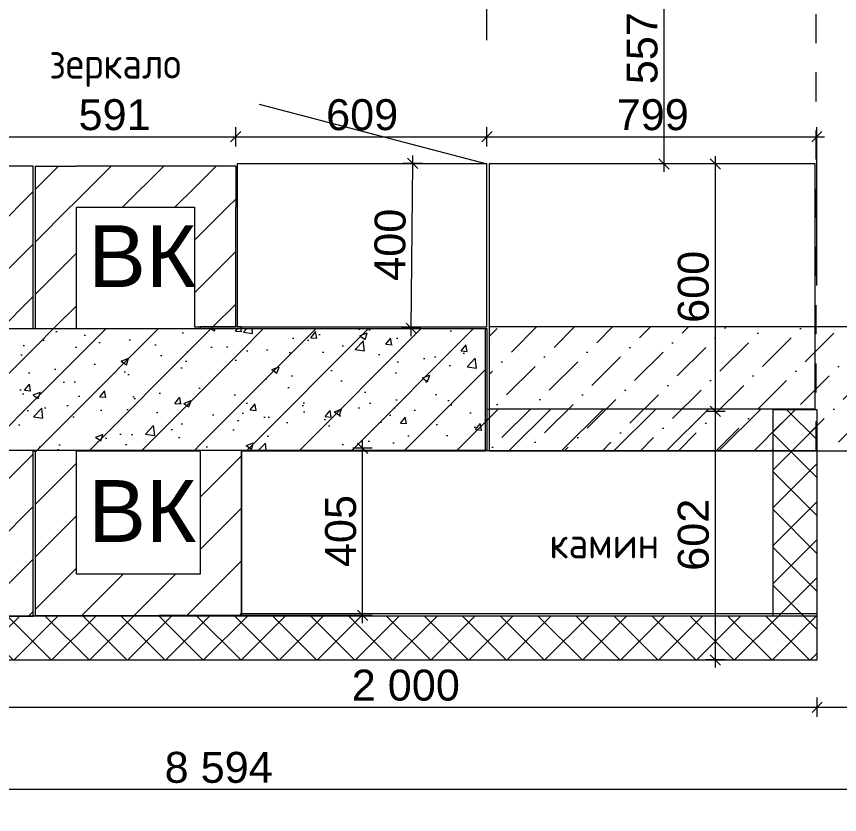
# Model space of a CAD drawing. Header units: millimetres. Extents: x 2336463 to 2579121, y 595385 to 778077.
# Drawn here: x 2406177 to 2408172, y 693129 to 695063 of the extents above; entities that cross this region are included whole.
import ezdxf

# ---------------------------------------------------------------- set-up
doc = ezdxf.new("R2010")
doc.units = ezdxf.units.MM
doc.header["$MEASUREMENT"] = 0
doc.linetypes.add('короткая штриховая', pattern=[141.111111, 70.555556, -70.555556])
for name, color, linetype in [('+возводимые стены', 7, 'Continuous'), ('1 Планировка размеры', 7, 'Continuous'), ('Интерьер - Мебель', 7, 'Continuous'), ('сит план', 7, 'Continuous')]:
    doc.layers.add(name, color=color, linetype=linetype)
for name, color, linetype, lineweight in [('+возводимые стены_Ном._пера__1', 7, 'Continuous', 13), ('+возводимые стены_Ном._пера__101', 252, 'Continuous', 5), ('1 Планировка_Ном._пера__1', 7, 'Continuous', 13), ('Интерьер - Мебель_Ном._пера__1', 7, 'Continuous', 13), ('Конструктив - Стены Несущие_Ном._пера__1', 7, 'Continuous', 13), ('сит план_Ном._пера__1', 7, 'Continuous', 13)]:
    doc.layers.add(name, color=color, linetype=linetype, lineweight=lineweight)
for name, color, linetype, lineweight, true_color in [('+возводимые стены_Ном._пера__169', 7, 'Continuous', 5, 0x68b353), ('+возводимые стены_Ном._пера__9', 7, 'Continuous', 15, 0x3dad99), ('+размер планировка_Ном._пера__242', 7, 'Continuous', 13, 0x1b55b5), ('1 Планировка размеры_Ном._пера__242', 7, 'Continuous', 13, 0x1b55b5), ('Конструктив - Стены Несущие_Ном._пера__162', 7, 'Continuous', 5, 0xaaaaaa), ('сит план_Ном._пера__87', 7, 'Continuous', 20, 0x6a6a6a)]:
    doc.layers.add(name, color=color, linetype=linetype, lineweight=lineweight, true_color=true_color)
doc.styles.add('СГЕНЕРИР_СТИЛЬ_1', font='arial.ttf')
doc.styles.add('СГЕНЕРИР_СТИЛЬ_4', font='isocp.shx')
doc.dimstyles.new('СГЕНЕРИР_СТИЛЬ__1', dxfattribs={"dimtxt": 75, "dimasz": 23.75, "dimexe": 0.18, "dimexo": 300, "dimgap": 0, "dimtad": 1, "dimtih": 1, "dimtoh": 1, "dimdec": 0, "dimzin": 0, "dimdsep": 46, "dimtxsty": 'СГЕНЕРИР_СТИЛЬ_1', "dimblk": 'ARROWHEAD_6', "dimblk1": 'ARROWHEAD_6', "dimblk2": 'ARROWHEAD_6', "dimcen": 0.09, "dimclrd": 256, "dimclre": 256, "dimclrt": 256, "dimazin": 0, "dimtfac": 1, "dimtdec": 4, "dimtmove": 0, "dimatfit": 3, "dimfxl": 0, "dimtolj": 1, "dimtzin": 0, "dimarcsym": 0})
doc.dimstyles.new('СГЕНЕРИР_СТИЛЬ__2', dxfattribs={"dimtxt": 75, "dimasz": 23.75, "dimexe": 0.18, "dimexo": 300, "dimgap": 0, "dimtad": 1, "dimdec": 0, "dimzin": 0, "dimdsep": 46, "dimtxsty": 'СГЕНЕРИР_СТИЛЬ_1', "dimblk": 'ARROWHEAD_6', "dimblk1": 'ARROWHEAD_6', "dimblk2": 'ARROWHEAD_6', "dimcen": 0.09, "dimclrd": 256, "dimclre": 256, "dimclrt": 256, "dimazin": 0, "dimtfac": 1, "dimtdec": 4, "dimtmove": 0, "dimatfit": 3, "dimfxl": 0, "dimtolj": 1, "dimtzin": 0, "dimarcsym": 0})
pattern_1 = [(45, (2086872.015, 585813.686), (-45.961939, 45.961939), []), (135, (2086872.015, 585813.686), (45.961939, 45.961939), [])]
pattern_2 = [(45, (2086872.015, 585813.69), (-63.639609, 63.639609), [])]

# ---------------------------------------------------------------- blocks, each defined once
blk = doc.blocks.new('Перекрытие_188', base_point=(2406711.7, 694310.7))
at = {"layer": 'Интерьер - Мебель_Ном._пера__1', "color": 7, "linetype": 'Continuous', "lineweight": 13, "flags": 128}
blk.add_lwpolyline([(2406711.7, 694310.7), (2407317, 694310.7), (2407317, 694705.7), (2406711.7, 694705.7)], close=True, dxfattribs=at)
blk = doc.blocks.new('Перекрытие_204', base_point=(2406722, 693616.3))
at = {"layer": 'Интерьер - Мебель_Ном._пера__1', "color": 7, "linetype": 'Continuous', "lineweight": 13, "flags": 128}
blk.add_lwpolyline([(2406722, 693616.3), (2408117.3, 693616.3), (2408117.3, 694010.7), (2406722, 694010.7)], close=True, dxfattribs=at)
blk = doc.blocks.new('Перекрытие_216', base_point=(2407322.1, 694111.8))
at = {"layer": 'Интерьер - Мебель_Ном._пера__1', "color": 7, "linetype": 'Continuous', "lineweight": 13, "flags": 128}
blk.add_lwpolyline([(2407322.1, 694111.8), (2408112.4, 694111.8), (2408112.4, 694705.7), (2407322.1, 694705.7)], close=True, dxfattribs=at)
blk = doc.blocks.new('Стена_974', base_point=(2406117, 694305.7))
at = {"layer": 'сит план_Ном._пера__87', "linetype": 'Continuous', "lineweight": 20, "true_color": 0x6a6a6a}
h = blk.add_hatch(dxfattribs=at)
h.set_pattern_fill('Блоки_Бетонные_Эффективные', color=251, style=0, pattern_type=2)
h.set_pattern_definition(pattern_2)
h.paths.add_polyline_path([(2406217, 694305.7), (2406217, 694010.7), (2406222, 694010.7), (2406222, 694305.7)])
h = blk.add_hatch(dxfattribs=at)
h.set_pattern_fill('Блоки_Бетонные_Эффективные', color=251, style=0, pattern_type=2)
h.set_pattern_definition(pattern_2)
h.paths.add_polyline_path([(2406322, 694305.7), (2406322, 694010.7), (2406622, 694010.7), (2406622, 694305.7)])
h = blk.add_hatch(dxfattribs=at)
h.set_pattern_fill('Блоки_Бетонные_Эффективные', color=251, style=0, pattern_type=2)
h.set_pattern_definition(pattern_2)
h.paths.add_polyline_path([(2406722, 694305.7), (2406722, 694010.7), (2407313.3, 694010.7), (2407313.3, 694305.7)])
at = {"layer": 'сит план_Ном._пера__1', "color": 7, "linetype": 'Continuous', "lineweight": 13, "flags": 128}
for points in [[(2406222, 694305.7), (2406217, 694305.7)], [(2406622, 694305.7), (2406322, 694305.7)], [(2407313.3, 694305.7), (2406722, 694305.7)], [(2407313.3, 694010.7), (2407313.3, 694305.7)], [(2406217, 694010.7), (2406222, 694010.7)], [(2406322, 694010.7), (2406622, 694010.7)], [(2406722, 694010.7), (2407313.3, 694010.7)]]:
    blk.add_lwpolyline(points, dxfattribs=at)
blk = doc.blocks.new('Стена_975', base_point=(2406222, 694310.7))
at = {"layer": 'сит план_Ном._пера__87', "linetype": 'Continuous', "lineweight": 20, "true_color": 0x6a6a6a}
h = blk.add_hatch(dxfattribs=at)
h.set_pattern_fill('Блоки_Бетонные_Эффективные', color=251, style=0, pattern_type=2)
h.set_pattern_definition(pattern_2)
h.paths.add_polyline_path([(2406222, 694700.7), (2406322, 694600.7), (2406322, 694700.7)])
h = blk.add_hatch(dxfattribs=at)
h.set_pattern_fill('Блоки_Бетонные_Эффективные', color=251, style=0, pattern_type=2)
h.set_pattern_definition(pattern_2)
h.paths.add_polyline_path([(2406222, 694600.7), (2406322, 694600.7), (2406222, 694700.7)])
h = blk.add_hatch(dxfattribs=at)
h.set_pattern_fill('Блоки_Бетонные_Эффективные', color=251, style=0, pattern_type=2)
h.set_pattern_definition(pattern_2)
h.paths.add_polyline_path([(2406222, 694600.7), (2406222, 694310.7), (2406322, 694310.7), (2406322, 694600.7)])
at = {"layer": 'сит план_Ном._пера__1', "color": 7, "linetype": 'Continuous', "lineweight": 13, "flags": 128}
for points in [[(2406222, 694700.7), (2406322, 694700.7)], [(2406222, 694700.7), (2406222, 694310.7)], [(2406322, 694310.7), (2406322, 694600.7)]]:
    blk.add_lwpolyline(points, dxfattribs=at)
blk = doc.blocks.new('Стена_976', base_point=(2406222, 694700.7))
at = {"layer": 'сит план_Ном._пера__87', "linetype": 'Continuous', "lineweight": 20, "true_color": 0x6a6a6a}
h = blk.add_hatch(dxfattribs=at)
h.set_pattern_fill('Блоки_Бетонные_Эффективные', color=251, style=0, pattern_type=2)
h.set_pattern_definition(pattern_2)
h.paths.add_polyline_path([(2406608, 694700.7), (2406322, 694700.7), (2406322, 694600.7), (2406608, 694600.7)])
h = blk.add_hatch(dxfattribs=at)
h.set_pattern_fill('Блоки_Бетонные_Эффективные', color=251, style=0, pattern_type=2)
h.set_pattern_definition(pattern_2)
h.paths.add_polyline_path([(2406608, 694600.7), (2406708, 694600.7), (2406708, 694700.7)])
h = blk.add_hatch(dxfattribs=at)
h.set_pattern_fill('Блоки_Бетонные_Эффективные', color=251, style=0, pattern_type=2)
h.set_pattern_definition(pattern_2)
h.paths.add_polyline_path([(2406608, 694700.7), (2406608, 694600.7), (2406708, 694700.7)])
at = {"layer": 'сит план_Ном._пера__1', "color": 7, "linetype": 'Continuous', "lineweight": 13, "flags": 128}
for points in [[(2406708, 694700.7), (2406322, 694700.7)], [(2406708, 694700.7), (2406708, 694600.7)], [(2406322, 694600.7), (2406608, 694600.7)]]:
    blk.add_lwpolyline(points, dxfattribs=at)
blk = doc.blocks.new('Стена_977', base_point=(2406708, 694700.7))
at = {"layer": 'сит план_Ном._пера__87', "linetype": 'Continuous', "lineweight": 20, "true_color": 0x6a6a6a}
h = blk.add_hatch(dxfattribs=at)
h.set_pattern_fill('Блоки_Бетонные_Эффективные', color=251, style=0, pattern_type=2)
h.set_pattern_definition(pattern_2)
h.paths.add_polyline_path([(2406608, 694600.7), (2406608, 694310.7), (2406708, 694310.7), (2406708, 694600.7)])
at = {"layer": 'сит план_Ном._пера__1', "color": 7, "linetype": 'Continuous', "lineweight": 13, "flags": 128}
for points in [[(2406608, 694600.7), (2406608, 694310.7)], [(2406708, 694310.7), (2406708, 694600.7)], [(2406608, 694310.7), (2406708, 694310.7)]]:
    blk.add_lwpolyline(points, dxfattribs=at)
blk = doc.blocks.new('Стена_978', base_point=(2406222, 694310.7))
at = {"layer": 'сит план_Ном._пера__87', "linetype": 'Continuous', "lineweight": 20, "true_color": 0x6a6a6a}
h = blk.add_hatch(dxfattribs=at)
h.set_pattern_fill('Блоки_Бетонные_Эффективные', color=251, style=0, pattern_type=2)
h.set_pattern_definition(pattern_2)
h.paths.add_polyline_path([(2406322, 693711.3), (2406322, 694310.7), (2406222, 694310.7), (2406222, 693711.3)])
h = blk.add_hatch(dxfattribs=at)
h.set_pattern_fill('Блоки_Бетонные_Эффективные', color=251, style=0, pattern_type=2)
h.set_pattern_definition(pattern_2)
h.paths.add_polyline_path([(2406322, 693711.3), (2406222, 693611.3), (2406322, 693611.3)])
h = blk.add_hatch(dxfattribs=at)
h.set_pattern_fill('Блоки_Бетонные_Эффективные', color=251, style=0, pattern_type=2)
h.set_pattern_definition(pattern_2)
h.paths.add_polyline_path([(2406222, 693711.3), (2406222, 693611.3), (2406322, 693711.3)])
at = {"layer": 'сит план_Ном._пера__1', "color": 7, "linetype": 'Continuous', "lineweight": 13, "flags": 128}
for points in [[(2406222, 694310.7), (2406222, 694305.7)], [(2406322, 694305.7), (2406322, 694310.7)], [(2406222, 694010.7), (2406222, 693611.3)], [(2406322, 693711.3), (2406322, 694010.7)], [(2406222, 693611.3), (2406322, 693611.3)]]:
    blk.add_lwpolyline(points, dxfattribs=at)
blk = doc.blocks.new('Стена_979', base_point=(2406222, 693611.3))
at = {"layer": 'сит план_Ном._пера__87', "linetype": 'Continuous', "lineweight": 20, "true_color": 0x6a6a6a}
h = blk.add_hatch(dxfattribs=at)
h.set_pattern_fill('Блоки_Бетонные_Эффективные', color=251, style=0, pattern_type=2)
h.set_pattern_definition(pattern_2)
h.paths.add_polyline_path([(2406622, 693711.3), (2406322, 693711.3), (2406322, 693611.3), (2406622, 693611.3)])
h = blk.add_hatch(dxfattribs=at)
h.set_pattern_fill('Блоки_Бетонные_Эффективные', color=251, style=0, pattern_type=2)
h.set_pattern_definition(pattern_2)
h.paths.add_polyline_path([(2406622, 693711.3), (2406722, 693611.3), (2406722, 693711.3)])
h = blk.add_hatch(dxfattribs=at)
h.set_pattern_fill('Блоки_Бетонные_Эффективные', color=251, style=0, pattern_type=2)
h.set_pattern_definition(pattern_2)
h.paths.add_polyline_path([(2406622, 693611.3), (2406722, 693611.3), (2406622, 693711.3)])
at = {"layer": 'сит план_Ном._пера__1', "color": 7, "linetype": 'Continuous', "lineweight": 13, "flags": 128}
for points in [[(2406622, 693711.3), (2406322, 693711.3)], [(2406722, 693611.3), (2406722, 693711.3)], [(2406322, 693611.3), (2406722, 693611.3)]]:
    blk.add_lwpolyline(points, dxfattribs=at)
blk = doc.blocks.new('Стена_980', base_point=(2406722, 693611.3))
at = {"layer": 'сит план_Ном._пера__87', "linetype": 'Continuous', "lineweight": 20, "true_color": 0x6a6a6a}
h = blk.add_hatch(dxfattribs=at)
h.set_pattern_fill('Блоки_Бетонные_Эффективные', color=251, style=0, pattern_type=2)
h.set_pattern_definition(pattern_2)
h.paths.add_polyline_path([(2406722, 693711.3), (2406722, 694310.7), (2406622, 694310.7), (2406622, 693711.3)])
at = {"layer": 'сит план_Ном._пера__1', "color": 7, "linetype": 'Continuous', "lineweight": 13, "flags": 128}
for points in [[(2406722, 694310.7), (2406622, 694310.7)], [(2406622, 694310.7), (2406622, 694305.7)], [(2406722, 694305.7), (2406722, 694310.7)], [(2406622, 694010.7), (2406622, 693711.3)], [(2406722, 693711.3), (2406722, 694010.7)]]:
    blk.add_lwpolyline(points, dxfattribs=at)
blk = doc.blocks.new('Стена_1013', base_point=(2407317, 694011))
at = {"layer": '+возводимые стены_Ном._пера__169', "linetype": 'Continuous', "lineweight": 5, "true_color": 0x68b353}
h = blk.add_hatch(dxfattribs=at)
h.set_pattern_fill('Блоки_Бетонные_Эффективные', color=85, style=0, pattern_type=2)
h.set_pattern_definition(pattern_2)
h.paths.add_polyline_path([(2407317, 694011), (2408010.5, 694010.8), (2408010.5, 694110.8), (2407317, 694111)])
at = {"layer": '+возводимые стены_Ном._пера__101', "color": 252, "linetype": 'Continuous', "lineweight": 5, "flags": 128}
for points in [[(2408010.5, 694110.8), (2407317, 694111)], [(2407317, 694111), (2407317, 694011)], [(2408010.5, 694010.8), (2408010.5, 694110.8)], [(2407317, 694011), (2408010.5, 694010.8)]]:
    blk.add_lwpolyline(points, dxfattribs=at)
blk = doc.blocks.new('Стена_1014', base_point=(2406117, 693609.6))
at = {"layer": '+возводимые стены_Ном._пера__169', "linetype": 'Continuous', "lineweight": 5, "true_color": 0x68b353}
h = blk.add_hatch(dxfattribs=at)
h.set_pattern_fill('Блоки_Бетонные_Эффективные', color=85, style=0, pattern_type=2)
h.set_pattern_definition(pattern_2)
h.paths.add_polyline_path([(2406217, 693609.6), (2406217, 694700.7), (2406117, 694700.7), (2406117, 693609.6)])
at = {"layer": '+возводимые стены_Ном._пера__101', "color": 252, "linetype": 'Continuous', "lineweight": 5, "flags": 128}
for points in [[(2406217, 694700.7), (2406117, 694700.7)], [(2406117, 694700.7), (2406117, 694199)], [(2406217, 694305.7), (2406217, 694700.7)], [(2406117, 694099), (2406117, 693609.6)], [(2406217, 693609.6), (2406217, 694010.7)], [(2406117, 693609.6), (2406217, 693609.6)]]:
    blk.add_lwpolyline(points, dxfattribs=at)
blk = doc.blocks.new('*D3710', base_point=(2086872, 585813.7))
at = {"layer": '1 Планировка размеры_Ном._пера__242', "color": 152, "linetype": 'Continuous', "lineweight": 13, "true_color": 0x1b55b5}
for p, q in [((2405862.3, 694700.7), (2405862.3, 694719.5)), ((2405922, 694700.7), (2405838.8, 694700.7)), ((2405874.8, 694688.2), (2405849.8, 694713.2)), ((2405862.3, 694203), (2405862.3, 694700.7)), ((2405885.7, 694203), (2405838.8, 694203)), ((2405849.8, 694215.5), (2405874.8, 694190.5)), ((2405862.3, 694184.3), (2405862.3, 694203))]:
    blk.add_line(p, q, dxfattribs=at)
at = {"layer": '1 Планировка размеры_Ном._пера__242', "color": 152, "lineweight": 13, "true_color": 0x1b55b5, "insert": (2405847.3, 694366.5), "char_height": 75, "attachment_point": 7, "rotation": 90, "style": 'СГЕНЕРИР_СТИЛЬ_1'}
blk.add_mtext('\\A1;{\\pql;\\fArial|b0|i0|c204|p38;498}', dxfattribs=at)
blk = doc.blocks.new('ARROWHEAD_6')
at = {"color": 0, "linetype": 'Continuous', "lineweight": 0}
for p, q in [((0, 0), (-1, 0)), ((-0.5, -0.5), (0.5, 0.5))]:
    blk.add_line(p, q, dxfattribs=at)
blk = doc.blocks.new('*D3727', base_point=(2086872, 585813.7))
at = {"layer": '1 Планировка размеры_Ном._пера__242', "color": 152, "linetype": 'Continuous', "lineweight": 13, "true_color": 0x1b55b5}
for p, q in [((2406117, 694748.3), (2406117, 694795.1)), ((2406708, 694748.3), (2406708, 694795.1)), ((2406129.5, 694784.2), (2406104.5, 694759.2)), ((2406720.5, 694784.2), (2406695.5, 694759.2)), ((2406117, 694771.7), (2406708, 694771.7))]:
    blk.add_line(p, q, dxfattribs=at)
at = {"layer": '1 Планировка размеры_Ном._пера__242', "color": 152, "lineweight": 13, "true_color": 0x1b55b5, "insert": (2406327.1, 694786.7), "char_height": 75, "attachment_point": 7, "style": 'СГЕНЕРИР_СТИЛЬ_1'}
blk.add_mtext('\\A1;{\\pql;\\fArial|b0|i0|c204|p38;591}', dxfattribs=at)
blk = doc.blocks.new('*D3728', base_point=(2086872, 585813.7))
at = {"layer": '1 Планировка размеры_Ном._пера__242', "color": 152, "linetype": 'Continuous', "lineweight": 13, "true_color": 0x1b55b5}
for p, q in [((2406708, 694748.3), (2406708, 694795.1)), ((2407317, 694748.3), (2407317, 694795.1)), ((2406720.5, 694784.2), (2406695.5, 694759.2)), ((2407329.5, 694784.2), (2407304.5, 694759.2)), ((2406708, 694771.7), (2407317, 694771.7))]:
    blk.add_line(p, q, dxfattribs=at)
at = {"layer": '1 Планировка размеры_Ном._пера__242', "color": 152, "lineweight": 13, "true_color": 0x1b55b5, "insert": (2406927.1, 694786.7), "char_height": 75, "attachment_point": 7, "style": 'СГЕНЕРИР_СТИЛЬ_1'}
blk.add_mtext('\\A1;{\\pql;\\fArial|b0|i0|c204|p38;609}', dxfattribs=at)
blk = doc.blocks.new('*D3729', base_point=(2086872, 585813.7))
at = {"layer": '1 Планировка размеры_Ном._пера__242', "color": 152, "linetype": 'Continuous', "lineweight": 13, "true_color": 0x1b55b5}
for p, q in [((2407317, 694748.3), (2407317, 694795.1)), ((2408116.5, 694410.8), (2408116.5, 694795.1)), ((2407329.5, 694784.2), (2407304.5, 694759.2)), ((2408104, 694759.2), (2408129, 694784.2)), ((2407317, 694771.7), (2408116.5, 694771.7)), ((2408116.5, 694771.7), (2408135.2, 694771.7))]:
    blk.add_line(p, q, dxfattribs=at)
at = {"layer": '1 Планировка размеры_Ном._пера__242', "color": 152, "lineweight": 13, "true_color": 0x1b55b5, "insert": (2407631.4, 694786.7), "char_height": 75, "attachment_point": 7, "style": 'СГЕНЕРИР_СТИЛЬ_1'}
blk.add_mtext('\\A1;{\\pql;\\fArial|b0|i0|c204|p38;799}', dxfattribs=at)
blk = doc.blocks.new('*D3740', base_point=(2086872, 585813.7))
at = {"layer": '1 Планировка размеры_Ном._пера__242', "color": 152, "linetype": 'Continuous', "lineweight": 13, "true_color": 0x1b55b5}
for p, q in [((2407858.1, 694118.5), (2407883.1, 694093.5)), ((2407894.1, 694106), (2407847.2, 694106)), ((2407870.6, 693503.6), (2407870.6, 694106)), ((2407894.1, 693503.6), (2407847.2, 693503.6)), ((2407858.1, 693516.1), (2407883.1, 693491.1)), ((2407870.6, 693484.9), (2407870.6, 693503.6))]:
    blk.add_line(p, q, dxfattribs=at)
at = {"layer": '1 Планировка размеры_Ном._пера__242', "color": 152, "lineweight": 13, "true_color": 0x1b55b5, "insert": (2407855.6, 693719.5), "char_height": 75, "attachment_point": 7, "rotation": 90, "style": 'СГЕНЕРИР_СТИЛЬ_1'}
blk.add_mtext('\\A1;{\\pql;\\fArial|b0|i0|c204|p38;602}', dxfattribs=at)
blk = doc.blocks.new('*D3741', base_point=(2086872, 585813.7))
at = {"layer": '1 Планировка размеры_Ном._пера__242', "color": 152, "linetype": 'Continuous', "lineweight": 13, "true_color": 0x1b55b5}
for p, q in [((2407883.1, 694693.2), (2407858.1, 694718.2)), ((2407870.6, 694705.7), (2407870.6, 694724.5)), ((2407894.1, 694705.7), (2407617, 694705.7)), ((2407870.6, 694106), (2407870.6, 694705.7)), ((2407858.1, 694118.5), (2407883.1, 694093.5)), ((2407894.1, 694106), (2407847.2, 694106))]:
    blk.add_line(p, q, dxfattribs=at)
at = {"layer": '1 Планировка размеры_Ном._пера__242', "color": 152, "lineweight": 13, "true_color": 0x1b55b5, "insert": (2407855.6, 694320.5), "char_height": 75, "attachment_point": 7, "rotation": 90, "style": 'СГЕНЕРИР_СТИЛЬ_1'}
blk.add_mtext('\\A1;{\\pql;\\fArial|b0|i0|c204|p38;600}', dxfattribs=at)
blk = doc.blocks.new('*D3751', base_point=(2086872, 585813.7))
at = {"layer": '1 Планировка размеры_Ном._пера__242', "color": 152, "linetype": 'Continuous', "lineweight": 13, "true_color": 0x1b55b5}
for p, q in [((2406130, 693401.4), (2406105, 693376.4)), ((2406117.5, 693365.5), (2406117.5, 693412.3)), ((2408129.8, 693401.4), (2408104.8, 693376.4)), ((2408117.3, 693365.5), (2408117.3, 693412.3)), ((2406117.5, 693388.9), (2408117.3, 693388.9))]:
    blk.add_line(p, q, dxfattribs=at)
at = {"layer": '1 Планировка размеры_Ном._пера__242', "color": 152, "lineweight": 13, "true_color": 0x1b55b5, "insert": (2406989.2, 693403.9), "char_height": 75, "attachment_point": 7, "style": 'СГЕНЕРИР_СТИЛЬ_1'}
blk.add_mtext('\\A1;{\\pql;\\fArial|b0|i0|c204|p38;2\xa0000}', dxfattribs=at)
blk = doc.blocks.new('*D3752', base_point=(2086872, 585813.7))
at = {"layer": '1 Планировка размеры_Ном._пера__242', "color": 152, "linetype": 'Continuous', "lineweight": 13, "true_color": 0x1b55b5}
for p, q in [((2409360.8, 693365.5), (2409360.8, 693715)), ((2408129.8, 693401.4), (2408104.8, 693376.4)), ((2408117.3, 693365.5), (2408117.3, 693412.3)), ((2409373.3, 693401.4), (2409348.3, 693376.4)), ((2408117.3, 693388.9), (2409360.8, 693388.9))]:
    blk.add_line(p, q, dxfattribs=at)
at = {"layer": '1 Планировка размеры_Ном._пера__242', "color": 152, "lineweight": 13, "true_color": 0x1b55b5, "insert": (2408610.8, 693403.9), "char_height": 75, "attachment_point": 7, "style": 'СГЕНЕРИР_СТИЛЬ_1'}
blk.add_mtext('\\A1;{\\pql;\\fArial|b0|i0|c204|p38;1\xa0243}', dxfattribs=at)
blk = doc.blocks.new('*D3754', base_point=(2086872, 585813.7))
at = {"layer": '1 Планировка размеры_Ном._пера__242', "color": 152, "linetype": 'Continuous', "lineweight": 13, "true_color": 0x1b55b5}
for p, q in [((2407039.1, 694016.5), (2406992.2, 694016.5)), ((2407028.1, 694004), (2407003.1, 694029)), ((2407015.6, 694016.5), (2407015.6, 694035.2)), ((2407015.6, 693611.3), (2407015.6, 694016.5)), ((2407003.1, 693623.8), (2407028.1, 693598.8)), ((2407039.1, 693611.3), (2406522, 693611.3)), ((2407015.6, 693592.6), (2407015.6, 693611.3))]:
    blk.add_line(p, q, dxfattribs=at)
at = {"layer": '1 Планировка размеры_Ном._пера__242', "color": 152, "lineweight": 13, "true_color": 0x1b55b5, "insert": (2407000.6, 693728.5), "char_height": 75, "attachment_point": 7, "rotation": 90, "style": 'СГЕНЕРИР_СТИЛЬ_1'}
blk.add_mtext('\\A1;{\\pql;\\fArial|b0|i0|c204|p38;405}', dxfattribs=at)
blk = doc.blocks.new('*D3808', base_point=(2086872, 585813.7))
at = {"layer": '1 Планировка размеры_Ном._пера__242', "color": 152, "linetype": 'Continuous', "lineweight": 13, "true_color": 0x1b55b5}
for p, q in [((2405939.8, 695692.9), (2405914.8, 695667.9)), ((2405927.3, 695562.9), (2405927.3, 695703.8)), ((2407329.5, 695692.9), (2407304.5, 695667.9)), ((2407317, 695005.7), (2407317, 695703.8)), ((2405927.3, 695680.4), (2407317, 695680.4))]:
    blk.add_line(p, q, dxfattribs=at)
at = {"layer": '1 Планировка размеры_Ном._пера__242', "color": 152, "lineweight": 13, "true_color": 0x1b55b5, "insert": (2406493.9, 695695.4), "char_height": 75, "attachment_point": 7, "style": 'СГЕНЕРИР_СТИЛЬ_1'}
blk.add_mtext('\\A1;{\\pql;\\fArial|b0|i0|c204|p38;1\xa0390}', dxfattribs=at)
blk = doc.blocks.new('*D3809', base_point=(2086872, 585813.7))
at = {"layer": '1 Планировка размеры_Ном._пера__242', "color": 152, "linetype": 'Continuous', "lineweight": 13, "true_color": 0x1b55b5}
for p, q in [((2407329.5, 695692.9), (2407304.5, 695667.9)), ((2407317, 695005.7), (2407317, 695703.8)), ((2407514.8, 695667.9), (2407539.8, 695692.9)), ((2407527.3, 695562.9), (2407527.3, 695703.8)), ((2407317, 695680.4), (2407527.3, 695680.4)), ((2407527.3, 695680.4), (2407546, 695680.4))]:
    blk.add_line(p, q, dxfattribs=at)
at = {"layer": '1 Планировка размеры_Ном._пера__242', "color": 152, "lineweight": 13, "true_color": 0x1b55b5, "insert": (2407336.8, 695695.4), "char_height": 75, "attachment_point": 7, "style": 'СГЕНЕРИР_СТИЛЬ_1'}
blk.add_mtext('\\A1;{\\pql;\\fArial|b0|i0|c204|p38;210}', dxfattribs=at)
blk = doc.blocks.new('*D3840', base_point=(2086872, 585813.7))
at = {"layer": '1 Планировка размеры_Ном._пера__242', "color": 152, "linetype": 'Continuous', "lineweight": 13, "true_color": 0x1b55b5}
for p, q in [((2402354.6, 693177.2), (2402379.6, 693202.2)), ((2410948.2, 693177), (2410973.2, 693202)), ((2410960.7, 693213), (2410960.7, 693166.1)), ((2410960.7, 693189.5), (2402367.1, 693189.7)), ((2410979.4, 693189.5), (2410960.7, 693189.5))]:
    blk.add_line(p, q, dxfattribs=at)
at = {"layer": '1 Планировка размеры_Ном._пера__242', "color": 152, "lineweight": 13, "true_color": 0x1b55b5, "char_height": 75, "attachment_point": 7, "rotation": 359.9989, "style": 'СГЕНЕРИР_СТИЛЬ_1'}
for s, insert in [('\\A1;{\\pql;\\fArial|b0|i0|c204|p38;95}', (2402379.6, 693204.7)), ('\\A1;{\\pql;\\fArial|b0|i0|c204|p38;8\xa0594}', (2406535.7, 693204.6))]:
    blk.add_mtext(s, dxfattribs=dict(at, insert=insert))
blk = doc.blocks.new('*D3841', base_point=(2086872, 585813.7))
at = {"layer": '1 Планировка размеры_Ном._пера__242', "color": 152, "linetype": 'Continuous', "lineweight": 13, "true_color": 0x1b55b5}
for p, q in [((2402367.1, 693316.8), (2402367.1, 693166.2)), ((2402284.7, 693202.2), (2402259.7, 693177.2)), ((2402272.2, 693213.1), (2402272.1, 692371.8)), ((2402354.6, 693177.2), (2402379.6, 693202.2)), ((2402272.2, 693189.7), (2402253.4, 693189.7)), ((2402367.1, 693189.7), (2402272.2, 693189.7)), ((2410960.7, 693189.5), (2402367.1, 693189.7))]:
    blk.add_line(p, q, dxfattribs=at)
blk = doc.blocks.new('*D3843', base_point=(2086872, 585813.7))
at = {"layer": '1 Планировка размеры_Ном._пера__242', "color": 152, "linetype": 'Continuous', "lineweight": 13, "true_color": 0x1b55b5}
for p, q in [((2407758.8, 695250.6), (2407733.8, 695275.6)), ((2407746.3, 695263.1), (2407746.3, 695281.8)), ((2407817.6, 695263.1), (2407722.9, 695263.1)), ((2407746.3, 694705.7), (2407746.3, 695263.1)), ((2407733.8, 694718.2), (2407758.8, 694693.2)), ((2407769.7, 694705.7), (2407617, 694705.7)), ((2407746.3, 694687), (2407746.3, 694705.7))]:
    blk.add_line(p, q, dxfattribs=at)
at = {"layer": '1 Планировка размеры_Ном._пера__242', "color": 152, "lineweight": 13, "true_color": 0x1b55b5, "insert": (2407731.3, 694899), "char_height": 75, "attachment_point": 7, "rotation": 90, "style": 'СГЕНЕРИР_СТИЛЬ_1'}
blk.add_mtext('\\A1;{\\pql;\\fArial|b0|i0|c204|p38;557}', dxfattribs=at)
blk = doc.blocks.new('*D3874', base_point=(2086872, 585813.7))
at = {"layer": '1 Планировка размеры_Ном._пера__242', "color": 152, "linetype": 'Continuous', "lineweight": 13, "true_color": 0x1b55b5}
for p, q in [((2407149.5, 694694.8), (2407124.7, 694720)), ((2407137.1, 694707.4), (2407137.3, 694726.1)), ((2407160.6, 694707.2), (2407113.7, 694707.6)), ((2407133.5, 694307.4), (2407137.1, 694707.4)), ((2407121.1, 694320), (2407145.9, 694294.8)), ((2407156.9, 694307.2), (2407110.1, 694307.6)), ((2407133.3, 694288.6), (2407133.5, 694307.4))]:
    blk.add_line(p, q, dxfattribs=at)
at = {"layer": '1 Планировка размеры_Ном._пера__242', "color": 152, "lineweight": 13, "true_color": 0x1b55b5, "insert": (2407119.5, 694422.2), "char_height": 75, "attachment_point": 7, "rotation": 89.4782, "style": 'СГЕНЕРИР_СТИЛЬ_1'}
blk.add_mtext('\\A1;{\\pql;\\fArial|b0|i0|c204|p38;400}', dxfattribs=at)

msp = doc.modelspace()

# ---------------------------------------------------------------- hatches: boundary and pattern name
at = {"layer": '+возводимые стены_Ном._пера__9', "linetype": 'Continuous', "lineweight": 15, "true_color": 0x3dad99}
h = msp.add_hatch(dxfattribs=at)
h.set_pattern_fill('Блоки_Бетонные', color=135, style=0, pattern_type=2)
h.set_pattern_definition(pattern_1)
h.paths.add_polyline_path([(2408010.5, 694110.8), (2408116.5, 694110.8), (2408116.5, 693609.6), (2408010.5, 693609.6)])
h = msp.add_hatch(dxfattribs=at)
h.set_pattern_fill('Блоки_Бетонные', color=135, style=0, pattern_type=2)
h.set_pattern_definition(pattern_1)
h.paths.add_polyline_path([(2408117.3, 693609.6), (2406117.5, 693609.6), (2406117.5, 693503.6), (2408117.3, 693503.6)])
at = {"layer": 'Конструктив - Стены Несущие_Ном._пера__162', "linetype": 'Continuous', "lineweight": 5, "true_color": 0xaaaaaa}
h = msp.add_hatch(dxfattribs=at)
h.set_pattern_fill('Бетон_01', color=253, style=0, pattern_type=2)
h.set_pattern_definition([(45, (2086872.01, 585813.69), (-91.92388, 91.92388), [97.499996, -32.5, 0, -32.5]), (45, (2086883.5, 585917.1), (-91.92388, 91.92388), [97.499996, -32.5, 0, -32.5])])
h.paths.add_polyline_path([(2409704.2, 694310.7), (2407322.1, 694310.7), (2407322.1, 694010.7), (2409704.2, 694010.7)])
at = {"layer": 'сит план_Ном._пера__1', "linetype": 'Continuous', "lineweight": 13}
h = msp.add_hatch(dxfattribs=at)
h.set_pattern_fill('AR_CONC', style=0, pattern_type=2)
h.set_pattern_definition([(50, (2086872.01, 585813.69), (-182.18467, 15.939086), [19.05, -209.55]), (355, (2086872.01, 585813.69), (-35.24342, 191.05685), [15.24, -167.64058]), (100.451445, (2086887.2, 585812.36), (146.94125, 175.11775), [16.19001, -178.09024]), (46.1842, (2086872.01, 585864.49), (-271.07904, 42.04233), [28.575, -314.325]), (96.63556, (2086894.6, 585860.98), (237.40413, 247.42612), [24.28502, -267.1356]), (351.18415, (2086872.01, 585864.49), (237.40413, 247.42612), [22.85997, -251.45973]), (21, (2086897.41, 585851.79), (-151.61439, 102.2652), [19.05, -209.55]), (326, (2086897.41, 585851.79), (61.80203, 184.18797), [15.24, -167.64]), (71.451445, (2086910.05, 585843.26), (213.41642, 81.92277), [16.19001, -178.08994]), (37.5, (2086872.015, 585813.686), (3.088603, 84.555039), [0, -165.608, 0, -170.18, 0, -168.275]), (7.5, (2086872.015, 585813.69), (66.819663, 100.180575), [0, -97.028, 0, -161.798, 0, -64.135]), (327.5, (2086815.37, 585813.686), (-135.590595, 5.728744), [0, -63.5, 0, -198.12, 0, -262.89]), (317.5, (2086789.97, 585813.69), (148.12918, 25.42649), [0, -82.55, 0, -131.572, 0, -186.69])])
h.paths.add_polyline_path([(2406117, 694307), (2407317, 694307), (2407317, 694011), (2406117, 694011)])

# ---------------------------------------------------------------- linework, layer by layer
at = {"layer": '+возводимые стены_Ном._пера__1', "color": 7, "linetype": 'Continuous', "lineweight": 13, "flags": 128}
for points in [[(2408010.5, 694110.8), (2408116.5, 694110.8), (2408116.5, 693609.6), (2408010.5, 693609.6)], [(2408117.3, 693609.6), (2406117.5, 693609.6), (2406117.5, 693503.6), (2408117.3, 693503.6)]]:
    msp.add_lwpolyline(points, close=True, dxfattribs=at)
at = {"layer": '1 Планировка_Ном._пера__1', "color": 7, "linetype": 'короткая штриховая', "lineweight": 13}
msp.add_line((2408115.1, 694010.7), (2408113.1, 709137.7), dxfattribs=at)
at = {"layer": 'Интерьер - Мебель_Ном._пера__1', "color": 7, "linetype": 'Continuous', "lineweight": 13}
msp.add_line((2406764.6, 694850.7), (2407317, 694705.7), dxfattribs=at)
at = {"layer": 'Конструктив - Стены Несущие_Ном._пера__1', "color": 7, "linetype": 'Continuous', "lineweight": 13, "flags": 128}
msp.add_lwpolyline([(2409704.2, 694310.7), (2407322.1, 694310.7), (2407322.1, 694010.7), (2409704.2, 694010.7)], close=True, dxfattribs=at)
at = {"layer": 'сит план_Ном._пера__1', "color": 7, "linetype": 'Continuous', "lineweight": 13, "flags": 128}
msp.add_lwpolyline([(2406117, 694307), (2407317, 694307), (2407317, 694011), (2406117, 694011)], close=True, dxfattribs=at)

# ---------------------------------------------------------------- block references
at = {"layer": '+возводимые стены', "color": 252, "lineweight": 5}
for name, p in [('Стена_1014', (2406117, 693609.6)), ('Стена_1013', (2407317, 694011))]:
    msp.add_blockref(name, p, dxfattribs=at)
at = {"layer": 'Интерьер - Мебель', "color": 7, "linetype": 'Continuous', "lineweight": 13}
for name, p in [('Перекрытие_188', (2406711.7, 694310.7)), ('Перекрытие_216', (2407322.1, 694111.8)), ('Перекрытие_204', (2406722, 693616.3))]:
    msp.add_blockref(name, p, dxfattribs=at)
at = {"layer": 'сит план', "color": 7, "lineweight": 13}
for name, p in [('Стена_975', (2406222, 694310.7)), ('Стена_976', (2406222, 694700.7)), ('Стена_977', (2406708, 694700.7)), ('Стена_974', (2406117, 694305.7)), ('Стена_978', (2406222, 694310.7)), ('Стена_980', (2406722, 693611.3)), ('Стена_979', (2406222, 693611.3))]:
    msp.add_blockref(name, p, dxfattribs=at)

# ---------------------------------------------------------------- texts
at = {"layer": '+размер планировка_Ном._пера__242', "color": 152, "linetype": 'Continuous', "lineweight": 13, "true_color": 0x1b55b5, "char_height": 75, "attachment_point": 1, "style": 'СГЕНЕРИР_СТИЛЬ_4'}
for s, insert in [('\\A1;{\\pql;\\Fisocp.shx;зеркало}', (2406256.1, 694987.6)), ('\\A1;{\\pql;\\Fisocp.shx;камин}', (2407468.5, 693824.7))]:
    msp.add_mtext(s, dxfattribs=dict(at, insert=insert))
at = {"layer": 'сит план_Ном._пера__1', "color": 7, "linetype": 'Continuous', "lineweight": 13, "char_height": 150, "attachment_point": 1, "style": 'СГЕНЕРИР_СТИЛЬ_1'}
for insert in [(2406350.6, 694557.3), (2406350.6, 693939.5)]:
    msp.add_mtext('\\A1;{\\pql;\\fArial|b0|i0|c204|p38;ВК}', dxfattribs=dict(at, insert=insert))

# ---------------------------------------------------------------- dimensions: what is measured, and where the dimension line sits
at = {"layer": '1 Планировка размеры', "color": 152, "linetype": 'Continuous', "lineweight": 13, "true_color": 0x1b55b5}
for base, p1, p2, angle, picture, middle, turn in [((2402367.1, 693189.7), (2410960.8, 702168.4), (2402367.1, 693616.8), 179.9989, '*D3840', (2406664.5, 693242.1), 359.9989), ((2407746.3, 695263.1), (2407317, 694705.7), (2408117.6, 695263.1), 90, '*D3843', (2407693.8, 694984.8), 90), ((2405862.3, 694700.7), (2406117, 694203), (2406222, 694700.7), 90, '*D3710', (2405809.8, 694452.3), 90), ((2407137.1, 694707.4), (2407313.3, 694305.7), (2407317, 694705.7), 89.4782, '*D3874', (2407082.8, 694508.3), 89.4782), ((2407870.6, 694705.7), (2407779.5, 694106), (2407317, 694705.7), 90, '*D3741', (2407818.1, 694406.3), 90), ((2407870.6, 694106), (2408117.3, 693503.6), (2407779.5, 694106), 90, '*D3740', (2407818.1, 693805.2), 90), ((2407015.6, 694016.5), (2406222, 693611.3), (2407016.2, 694016.5), 90, '*D3754', (2406963.1, 693814.3), 90), ((2402272.2, 693189.7), (2402367.1, 693616.8), (2402272.1, 692071.8), 179.9989, '*D3841', (2402436.8, 693242.2), 359.9989)]:
    dim = msp.add_linear_dim(base=base, p1=p1, p2=p2, angle=angle, dimstyle='СГЕНЕРИР_СТИЛЬ__2', dxfattribs=at)
    dim.commit()
    dim.dimension.update_dxf_attribs({"geometry": picture, "text_midpoint": middle, "dimtype": 160, "text_rotation": turn})
for base, p1, p2, picture, middle in [((2407317, 695680.4), (2405927.3, 695262.9), (2407317, 694705.7), '*D3808', (2406622.7, 695732.9)), ((2407527.3, 695680.4), (2407317, 694705.7), (2407527.3, 695262.9), '*D3809', (2407422.5, 695732.9)), ((2406708, 694771.7), (2406117, 694700.7), (2406708, 694700.7), '*D3727', (2406412.9, 694824.2)), ((2407317, 694771.7), (2406708, 694700.7), (2407317, 694705.7), '*D3728', (2407012.9, 694824.2)), ((2408116.4694, 694771.7035), (2407316.9859, 694705.7477), (2408116.4694, 694110.7908), '*D3729', (2407717.1206, 694824.2035)), ((2409360.76, 693388.9035), (2408117.3224, 693616.3027), (2409360.76, 694015.0495), '*D3752', (2408739.6364, 693441.4035)), ((2408117.3, 693388.9), (2406117.5, 693503.6), (2408117.3, 693616.3), '*D3751', (2407118, 693441.4))]:
    dim = msp.add_linear_dim(base=base, p1=p1, p2=p2, dimstyle='СГЕНЕРИР_СТИЛЬ__1', dxfattribs=at)
    dim.commit()
    dim.dimension.update_dxf_attribs({"geometry": picture, "text_midpoint": middle, "dimtype": 160})

doc.saveas('drawing.dxf')
